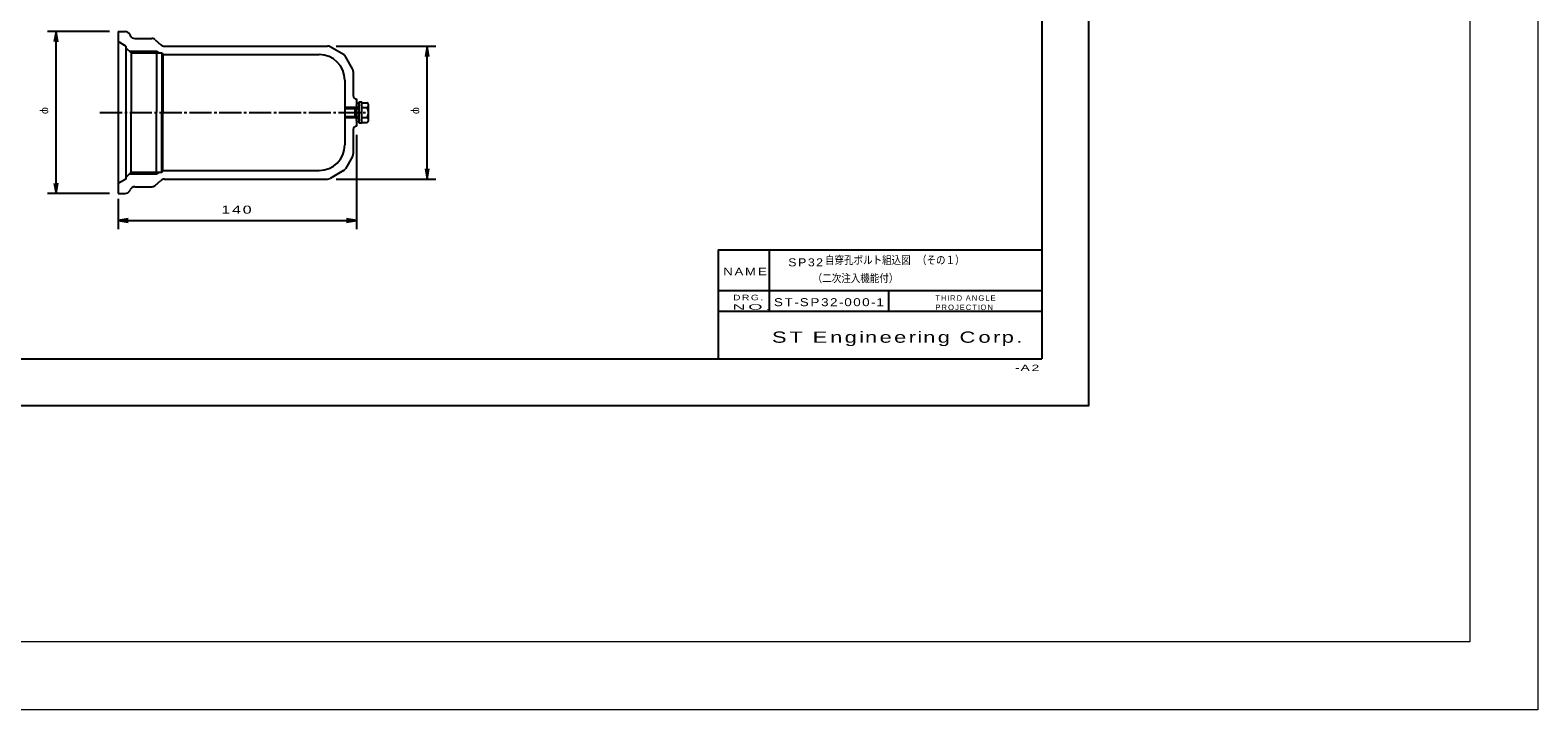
# Model space of a CAD drawing. Units: millimetres on the paper, scale 1:2. Extents: x 0 to 841, y 0 to 594.
# Drawn here: x 398.6 to 841, y 0 to 199.4 of the extents above; entities that cross this region are included whole.
import ezdxf
from ezdxf.enums import TextEntityAlignment as Align

# ---------------------------------------------------------------- set-up
doc = ezdxf.new("R2010")
doc.units = ezdxf.units.MM
doc.linetypes.add('USER2', pattern=[8.75, 6.5, -0.75, 0.75, -0.75])
doc.linetypes.add('USER3', pattern=[7.75, 4, -0.75, 0.75, -0.75, 0.75, -0.75])
for name, color, linetype, lineweight in [('1_外形線', 7, 'Continuous', 25), ('2_細い実線', 3, 'Continuous', 25), ('4_中心線', 1, 'USER2', 25), ('5_想像線', 6, 'USER3', 25), ('6_寸法線', 4, 'Continuous', 25), ('7_枠・タイトル', 7, 'Continuous', 25), ('DEFPOINTS_11', 7, 'Continuous', 25), ('V-nasSTD', 7, 'Continuous', 13)]:
    doc.layers.add(name, color=color, linetype=linetype, lineweight=lineweight)
doc.styles.add('標準ベクトル', font='')
doc.styles.get('標準ベクトル').set_extended_font_data('標準ベクトル')

# ---------------------------------------------------------------- blocks, each defined once
blk = doc.blocks.new('open_arrow')
at = {"color": 0, "linetype": 'Continuous', "lineweight": -2}
blk.add_lwpolyline([(7.5, 1.25), (0, 0), (7.5, -1.25)], dxfattribs=at)

msp = doc.modelspace()

# ---------------------------------------------------------------- linework, layer by layer
at = {"layer": '1_外形線'}
for p, q in [((424.415, 198.984), (424.415, 151.484)), ((424.415, 198.984), (426.488, 198.984)), ((426.715, 194.734), (424.415, 196.062)), ((426.715, 194.734), (426.715, 175.234)), ((427.829, 198.155), (428, 197.813)), ((429.342, 196.984), (434.351, 196.984)), ((435.339, 196.613), (436.986, 195.122)), ((437.993, 194.734), (485.889, 194.734)), ((426.715, 194.234), (428.215, 192.734)), ((428.215, 192.734), (437.215, 192.734)), ((428.215, 192.734), (428.215, 175.234)), ((435.715, 193.234), (435.715, 175.234)), ((437.215, 192.734), (437.215, 175.234)), ((437.215, 192.734), (437.504, 192.234)), ((437.504, 192.234), (483.415, 192.234)), ((437.504, 192.234), (437.504, 175.234)), ((490.567, 192.265), (486.639, 194.533)), ((493.214, 188.082), (491.116, 191.716)), ((493.415, 187.332), (493.415, 180.234)), ((490.915, 184.734), (490.915, 175.234)), ((493.858, 176.427), (494.415, 176.984)), ((494.415, 179.234), (494.415, 171.234)), ((495.115, 178.359), (495.915, 178.359)), ((495.115, 172.109), (495.115, 178.359)), ((495.915, 172.109), (495.915, 178.359)), ((495.915, 178.121), (497.515, 178.121)), ((497.915, 173.069), (497.915, 177.399)), ((426.715, 175.234), (426.715, 155.734)), ((428.215, 157.734), (428.215, 175.234)), ((435.715, 157.234), (435.715, 175.234)), ((437.215, 157.734), (437.215, 175.234)), ((437.504, 158.234), (437.504, 175.234)), ((490.915, 176.427), (493.858, 176.427)), ((490.915, 175.234), (490.915, 165.734)), ((490.915, 174.041), (493.858, 174.041)), ((495.115, 176.734), (491.222, 176.734)), ((495.115, 173.734), (491.222, 173.734)), ((493.858, 176.427), (493.858, 175.234)), ((493.858, 175.234), (493.858, 174.041)), ((493.858, 174.041), (494.415, 173.484)), ((495.915, 176.678), (497.515, 176.678)), ((495.915, 173.791), (497.515, 173.791)), ((493.415, 170.234), (493.415, 163.136)), ((495.915, 172.109), (495.115, 172.109)), ((495.915, 172.347), (497.515, 172.347)), ((493.214, 162.386), (491.116, 158.752)), ((426.715, 155.734), (424.415, 154.406)), ((426.715, 156.234), (428.215, 157.734)), ((428.215, 157.734), (437.215, 157.734)), ((435.339, 153.855), (436.986, 155.346)), ((437.215, 157.734), (437.504, 158.234)), ((437.504, 158.234), (483.415, 158.234)), ((437.993, 155.734), (485.889, 155.734)), ((490.567, 158.203), (486.639, 155.935)), ((424.415, 151.484), (426.488, 151.484)), ((427.829, 152.313), (428, 152.655)), ((429.342, 153.484), (434.351, 153.484))]:
    msp.add_line(p, q, dxfattribs=at)
for centre, radius, start, end in [((426.488, 197.484), 1.5, 26.56505, 90), ((429.342, 198.484), 1.5, 206.56505, 270), ((434.351, 195.484), 1.5, 48.81407, 90), ((437.993, 196.234), 1.5, 227.85137, 270), ((485.889, 193.234), 1.5, 60, 90), ((483.415, 184.734), 7.5, 0, 90), ((489.817, 190.966), 1.5, 30, 60), ((491.915, 187.332), 1.5, 0, 30), ((494.415, 180.234), 1, 180, 270), ((497.064, 177.399), 0.851, 302.00461, 57.9954), ((495.111, 175.234), 2.804, 329.02089, 30.97911), ((497.064, 173.069), 0.851, 302.00461, 57.9954), ((494.415, 170.234), 1, 90, 180), ((483.415, 165.734), 7.5, 270, 0), ((491.915, 163.136), 1.5, 330, 0), ((437.993, 154.234), 1.5, 90, 132.14863), ((485.889, 157.234), 1.5, 270, 300), ((489.817, 159.502), 1.5, 300, 330), ((426.488, 152.984), 1.5, 270, 333.43495), ((429.342, 151.984), 1.5, 90, 153.43495), ((434.351, 154.984), 1.5, 270, 311.18593)]:
    msp.add_arc(centre, radius, start, end, dxfattribs=at)
at = {"layer": '2_細い実線'}
for p, q in [((427.715, 193.234), (435.715, 193.234)), ((435.715, 193.234), (436.581, 192.734)), ((494.165, 176.734), (490.915, 176.734)), ((490.915, 176.427), (495.115, 176.427)), ((490.915, 174.041), (495.115, 174.041)), ((494.165, 173.734), (490.915, 173.734)), ((427.715, 157.234), (435.715, 157.234)), ((435.715, 157.234), (436.581, 157.734))]:
    msp.add_line(p, q, dxfattribs=at)
at = {"layer": '4_中心線'}
msp.add_line((419.105, 175.234), (497.032, 175.234), dxfattribs=at)
at = {"layer": '5_想像線'}
for centre in [(494.765, 177.409), (494.765, 173.059)]:
    msp.add_ellipse(centre, major_axis=(0, 0.6), ratio=0.583333, dxfattribs=at)
at = {"layer": '6_寸法線'}
for p, q in [((421.875, 198.984), (403.673, 198.984)), ((406.213, 151.484), (406.213, 198.984)), ((488.429, 194.734), (517.612, 194.734)), ((515.072, 155.734), (515.072, 194.734)), ((494.415, 168.694), (494.415, 140.997)), ((488.429, 155.734), (517.612, 155.734)), ((421.875, 151.484), (403.673, 151.484)), ((424.415, 149.944), (424.415, 140.997)), ((424.415, 143.537), (494.415, 143.537))]:
    msp.add_line(p, q, dxfattribs=at)
at = {"layer": '7_枠・タイトル'}
for p, q in [((695.5, 491), (695.5, 103)), ((600.5, 135), (600.5, 103)), ((600.5, 135), (695.5, 135)), ((615.5, 135), (615.5, 117)), ((600.5, 123), (695.5, 123)), ((650.5, 123), (650.5, 117)), ((600.5, 117), (695.5, 117)), ((145.5, 103), (695.5, 103))]:
    msp.add_line(p, q, dxfattribs=at)
at = {"layer": 'DEFPOINTS_11'}
msp.add_lwpolyline([(131.75, 89.25), (709.25, 89.25), (709.25, 504.75), (131.75, 504.75)], close=True, dxfattribs=at)
at = {"layer": 'V-nasSTD'}
for points in [[(0, 0), (0, 594), (841, 594), (841, 0)], [(20, 20), (20, 574), (821, 574), (821, 20)], [(20, 20), (20, 574), (821, 574), (821, 20)]]:
    msp.add_lwpolyline(points, close=True, dxfattribs=at)

# ---------------------------------------------------------------- block references
at = {"layer": '6_寸法線', "xscale": 0.4, "yscale": 0.4}
for p, rotation in [((406.213, 198.984), 270), ((515.072, 194.734), 270), ((515.072, 155.734), 90), ((406.213, 151.484), 90), ((494.415, 143.537), 180)]:
    msp.add_blockref('open_arrow', p, dxfattribs=dict(at, rotation=rotation))
msp.add_blockref('open_arrow', (424.415, 143.537), dxfattribs=at)

# ---------------------------------------------------------------- texts
at = {"layer": '6_寸法線', "style": '標準ベクトル'}
for p in [(401.413, 176.834), (510.272, 176.834)]:
    msp.add_text('φ', height=2.346, rotation=270, dxfattribs=at).set_placement(p, align=Align.BOTTOM_LEFT)
at = {"layer": '6_寸法線', "insert": (459.415, 146.737), "char_height": 2.346, "attachment_point": 5, "style": '標準ベクトル'}
msp.add_mtext('\\T1.2;\\W1.5;140', dxfattribs=at)
at = {"layer": '7_枠・タイトル', "style": '標準ベクトル', "width": 0.85}
for s, p in [('自穿孔ボルト組込図', (631.851, 130.087)), ('（その１）', (658.835, 130.087)), ('（二次注入機能付）', (628.232, 124.75))]:
    msp.add_text(s, height=2.346, dxfattribs=at).set_placement(p, align=Align.BOTTOM_LEFT)
at = {"layer": '7_枠・タイトル', "attachment_point": 7, "style": '標準ベクトル'}
for s, insert, char_height in [('\\T1.2;\\W1.3;NAME', (602, 127.5), 2.199), ('\\T1.2;\\W1.15;SP32', (621.057, 130.087), 2.346), ('\\T1.2;\\W1.4;DRG.', (604.859, 120.145), 1.613), ('\\T1.2;\\W1.25;ST-SP32-000-1', (616.857, 118.4), 2.346), ('\\T1.2;THIRD\\~ANGLE', (664.223, 119.996), 1.613), ('\\T1.2;\\W2.5;\\~\\~NO.', (601.052, 117.374), 1.613), ('\\T1.2;PROJECTION', (664.237, 117.265), 1.613), ('\\T1.2;\\W1.45;ST\\~Engineering\\~Corp.', (616.283, 106.707), 3.299)]:
    msp.add_mtext(s, dxfattribs=dict(at, insert=insert, char_height=char_height))
at = {"layer": 'DEFPOINTS_11', "insert": (687.604, 99.436), "char_height": 1.833, "attachment_point": 7, "style": '標準ベクトル'}
msp.add_mtext('\\T1.2;\\W1.65;-A2', dxfattribs=at)

doc.saveas('drawing.dxf')
